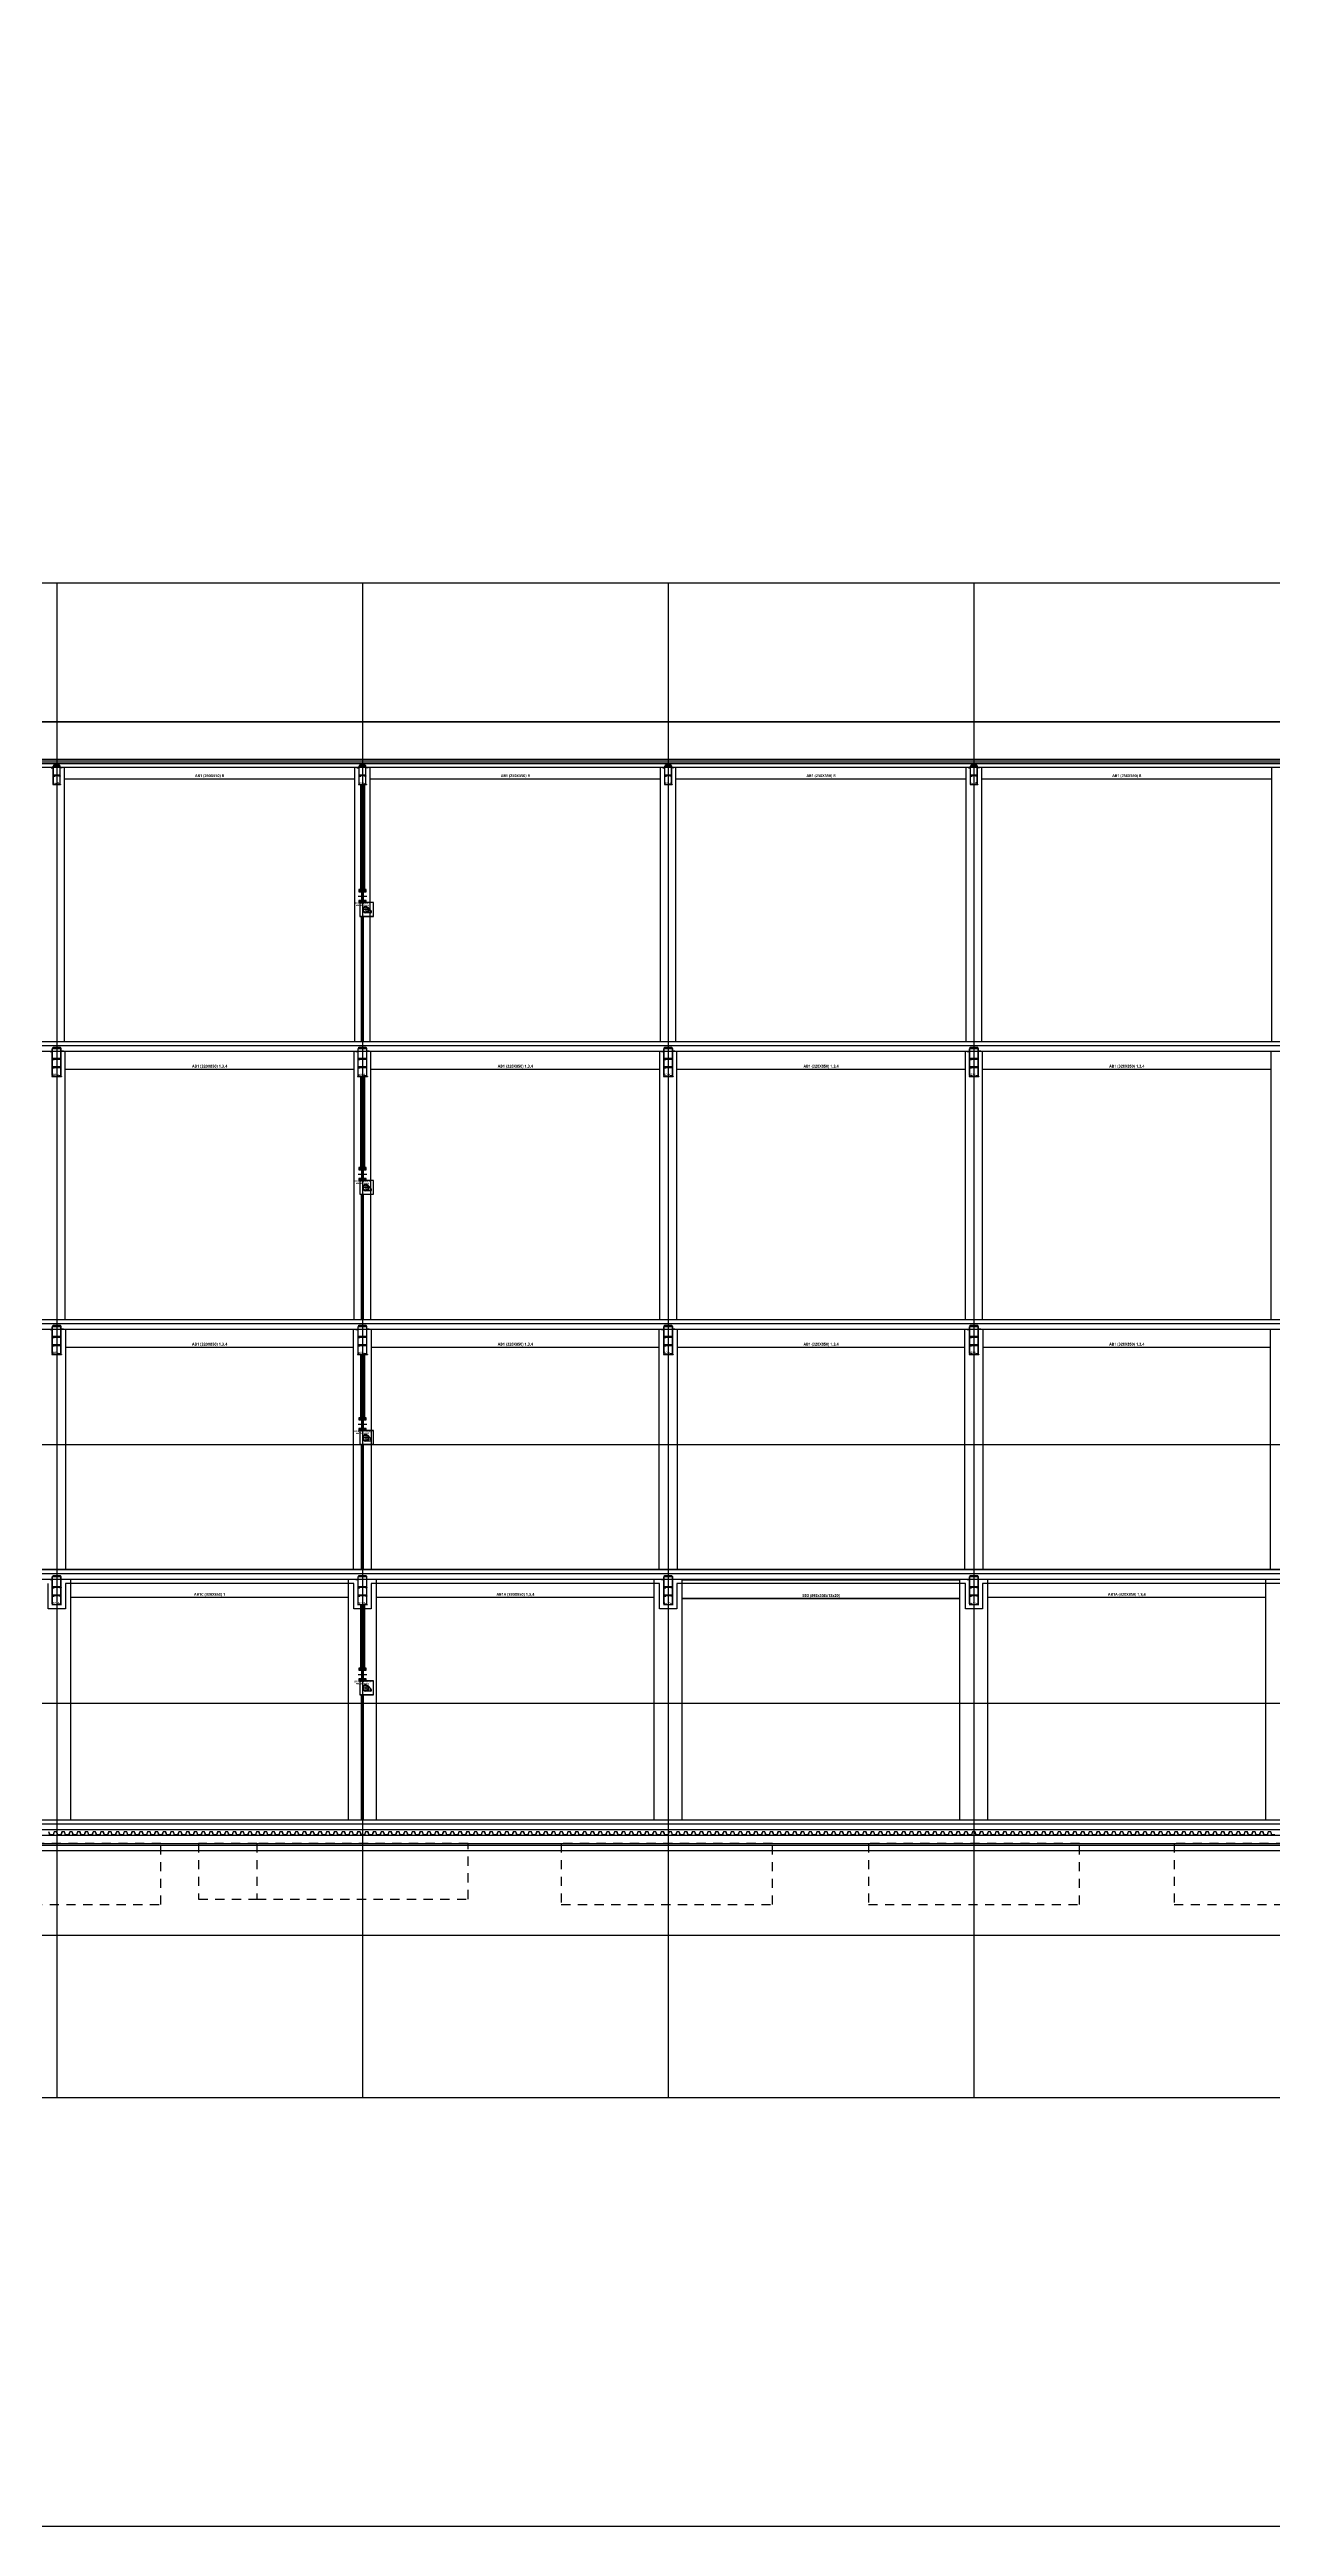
# Model space of a CAD drawing. Header units: millimetres. Extents: x -39468 to 212532, y -94717 to 83483.
# Drawn here: x 68860 to 112860, y -94717 to -5617 of the extents above; entities that cross this region are included whole.
import ezdxf
from ezdxf.enums import TextEntityAlignment as Align

# ---------------------------------------------------------------- set-up
doc = ezdxf.new("R2010")
doc.units = ezdxf.units.MM
doc.header["$LTSCALE"] = 300
doc.header["$MEASUREMENT"] = 0
for name, pattern in [('CEN', [62, 60, -1, 0, -1]), ('HID', [2, 1.1, -0.9]), ('HIDDEN', [0.375, 0.25, -0.125]), ('STD_CENTER', [66, 60, -2, 2, -2]), ('XR-평면도$0$HID', [2, 1.1, -0.9])]:
    doc.linetypes.add(name, pattern=pattern)
doc.layers.get('0').update_dxf_attribs({"linetype": 'CONTINUOUS'})
doc.layers.get('Defpoints').update_dxf_attribs({"color": 153, "linetype": 'CONTINUOUS'})
for name, color, linetype in [('##좌굴방지', 6, 'CONTINUOUS'), ('0OPEN', 1, 'XR-평면도$0$HID'), ('7FIN', 5, 'CONTINUOUS'), ('A-ELE4', 8, 'CONTINUOUS'), ('A-ELE6', 6, 'CONTINUOUS'), ('A-FIN-TYP1', 6, 'CONTINUOUS'), ('A-ST-AXIS-CEN', 252, 'STD_CENTER'), ('A-ST-CONC', 2, 'CONTINUOUS'), ('A-WALL-DRY1', 7, 'CONTINUOUS'), ('AF_01_Xref_X열_SEC_REV_01$0$BIM', 2, 'CONTINUOUS'), ('HID', 7, 'HID'), ('S_CEN', 5, 'CEN'), ('SS2', 7, 'CONTINUOUS'), ('저온단열', 160, 'CONTINUOUS'), ('주단면도-1$0$A-SECT-ELEV', 8, 'CONTINUOUS'), ('주단면도-1$0$A-ST-CONC', 2, 'CONTINUOUS')]:
    doc.layers.add(name, color=color, linetype=linetype)
doc.layers.add('A-ELEV-LIN2', color=7, linetype='CONTINUOUS', lineweight=25)
doc.layers.add('A-XXXX-NPLT', color=144, linetype='CONTINUOUS', lineweight=15, plot=False)
doc.layers.add('Defpoint', color=161, linetype='CONTINUOUS', plot=False)
doc.styles.add('AF_01_Xref_X열_SEC_REV_01$0$TEXT', font='NanumGothicBold_0.ttf')
doc.styles.add('SH_대대리576', font='NanumGothicBold.ttf')
doc.styles.get("Standard").update_dxf_attribs({"font": 'NanumGothicBold.ttf'})
pattern_1 = [(45, (-39223.6069, -1801.5902), (-0.25, 0.25), [])]
pattern_2 = [(45, (-57183.6069, -1604.5902), (-0.25, 0.25), [])]
pattern_3 = [(45, (-19426.6069, -1704.5902), (-0.25, 0.25), [])]

# ---------------------------------------------------------------- blocks, each defined once
blk = doc.blocks.new('G$CB2CEE8CA')
at = {"layer": '0OPEN', "color": 8, "ltscale": 50}
for p, q in [((62, 0), (62, 4500)), ((137, 0), (137, 4500))]:
    blk.add_line(p, q, dxfattribs=at)
at = {"layer": 'A-ELE4', "ltscale": 0.5}
for p, q in [((339, 4741), (93, 4741)), ((216, 4864), (216, 4618)), ((395, 4625), (216, 4625)), ((419, 4682), (298, 4823))]:
    blk.add_line(p, q, dxfattribs=at)
at = {"layer": 'A-ELE4', "linetype": 'HIDDEN', "ltscale": 0.5, "const_width": 10}
blk.add_lwpolyline([(100, 4741), (100, 0)], dxfattribs=at)
at = {"layer": 'A-ELE4', "ltscale": 0.5, "extrusion": (0, 0, -1)}
for centre, major_axis, start_param, end_param in [((216, 4741), (116, 0), 1.570426353253877, 7.853611660433463), ((395, 4658), (0.1, 33.1), 0.0001623334191180881, 6.283347640598704)]:
    blk.add_ellipse(centre, major_axis=major_axis, ratio=1, start_param=start_param, end_param=end_param, dxfattribs=at)
at = {"layer": 'A-ELE4', "ltscale": 0.5}
blk.add_open_spline([(216, 4650), (212, 4650), (209, 4650), (200, 4651), (194, 4652), (183, 4656), (178, 4658), (168, 4663), (163, 4667), (154, 4674), (150, 4678), (142, 4687), (139, 4692), (133, 4702), (131, 4707), (127, 4718), (126, 4724), (125, 4735), (124, 4741), (125, 4752), (126, 4758), (129, 4769), (131, 4775), (136, 4785), (139, 4790), (145, 4799), (149, 4804), (158, 4812), (162, 4815), (172, 4821), (177, 4824), (188, 4828), (194, 4830), (205, 4832), (211, 4832), (222, 4832), (228, 4832), (239, 4829), (245, 4828), (256, 4823), (261, 4821), (270, 4814), (275, 4811), (283, 4803), (287, 4798), (294, 4789), (296, 4784), (301, 4773), (303, 4768), (306, 4757), (307, 4751), (307, 4739), (307, 4734), (305, 4722), (304, 4717), (300, 4706), (298, 4700), (292, 4690), (289, 4686), (281, 4677), (277, 4673), (268, 4666), (263, 4663), (253, 4657), (247, 4655), (236, 4652), (230, 4651), (222, 4650), (219, 4650), (216, 4650)], degree=3, knots=[1.570748, 1.570748, 1.570748, 1.570748, 1.683574, 1.683574, 1.873365, 1.873365, 2.063157, 2.063157, 2.252948, 2.252948, 2.442739, 2.442739, 2.632531, 2.632531, 2.822322, 2.822322, 3.012113, 3.012113, 3.201905, 3.201905, 3.391696, 3.391696, 3.581487, 3.581487, 3.771279, 3.771279, 3.96107, 3.96107, 4.150861, 4.150861, 4.340653, 4.340653, 4.530444, 4.530444, 4.720235, 4.720235, 4.910027, 4.910027, 5.099818, 5.099818, 5.289609, 5.289609, 5.479401, 5.479401, 5.669192, 5.669192, 5.858983, 5.858983, 6.048775, 6.048775, 6.238566, 6.238566, 6.428357, 6.428357, 6.618149, 6.618149, 6.80794, 6.80794, 6.997731, 6.997731, 7.187523, 7.187523, 7.377314, 7.377314, 7.567106, 7.567106, 7.756897, 7.756897, 7.853933, 7.853933, 7.853933, 7.853933], dxfattribs=at)
at = {"layer": 'A-ELE6', "ltscale": 0.5}
blk.add_lwpolyline([(500, 5000), (0, 5000), (0, 4500), (500, 4500)], close=True, dxfattribs=at)
for points in [[(132, 4508), (492, 4508), (492, 4992), (8, 4992), (8, 4508), (67, 4508)], [(67, 4508), (67, 4500)], [(132, 4508), (132, 4500)]]:
    blk.add_lwpolyline(points, dxfattribs=at)
blk = doc.blocks.new('G$C90BF4AEE')
h = blk.add_hatch()
h.set_pattern_fill('ANSI31', color=252, scale=0.1, angle=45, style=0)
h.set_pattern_definition(pattern_1)
h.paths.add_polyline_path([(82, 905), (82, 955), (91, 955), (91, 905)])
h = blk.add_hatch()
h.set_pattern_fill('ANSI31', color=252, scale=0.1, angle=45, style=0)
h.set_pattern_definition(pattern_1)
h.paths.add_polyline_path([(217, 1019), (267, 1019), (267, 1010), (217, 1010)])
h = blk.add_hatch()
h.set_pattern_fill('ANSI31', color=252, scale=0.1, angle=45, style=0)
h.set_pattern_definition(pattern_1)
h.paths.add_polyline_path([(402, 905), (402, 955), (393, 955), (393, 905)])
at = {"layer": '##좌굴방지'}
for points in [[(398, 612), (90, 612), (90, 606), (150, 606), (150, 612)], [(394, 312), (90, 312), (90, 306), (150, 306), (150, 312)], [(98, 612), (98, 652), (390, 652), (390, 612)], [(98, 312), (98, 352), (386, 352), (386, 312)], [(394, 312), (394, 306), (334, 306), (334, 312)], [(398, 612), (398, 606), (338, 606), (338, 612)]]:
    blk.add_lwpolyline(points, dxfattribs=at)
at = {"color": 2, "linetype": 'Continuous'}
for p, q in [((0, 909), (70, 909)), ((0, 909), (0, 901)), ((0, 901), (70, 901)), ((82, 905), (82, 998)), ((82, 905), (91, 905)), ((91, 905), (91, 998)), ((103, 1019), (381, 1019)), ((103, 1010), (381, 1010)), ((393, 905), (393, 998)), ((402, 905), (393, 905)), ((402, 905), (402, 998)), ((484, 909), (414, 909)), ((484, 901), (414, 901)), ((484, 909), (484, 901)), ((82, 29), (82, 889)), ((90, 29), (90, 889)), ((102, 17), (172, 17)), ((102, 9), (172, 9)), ((172, 9), (172, 17)), ((382, 17), (312, 17)), ((312, 9), (312, 17)), ((382, 9), (312, 9)), ((394, 29), (394, 889)), ((402, 29), (402, 889))]:
    blk.add_line(p, q, dxfattribs=at)
at = {"color": 3, "linetype": 'Continuous'}
for p, q in [((107, 1019), (107, 1049)), ((107, 1049), (377, 1049)), ((107, 1019), (377, 1019)), ((377, 1019), (377, 1049)), ((67, 9), (417, 9)), ((67, 9), (67, 0)), ((67, 0), (417, 0)), ((417, 9), (417, 0))]:
    blk.add_line(p, q, dxfattribs=at)
at = {"color": 2, "linetype": 'Continuous'}
for centre, radius, start, end in [((70, 889), 20, 0, 90), ((70, 889), 12, 0, 90), ((103, 998), 21, 90, 180), ((103, 998), 12, 90, 180), ((381, 998), 21, 0, 90), ((381, 998), 12, 0, 90), ((414, 889), 20, 90, 180), ((414, 889), 12, 90, 180), ((102, 29), 20, 180, 270), ((102, 29), 12, 180, 270), ((382, 29), 20, 270, 0), ((382, 29), 12, 270, 0)]:
    blk.add_arc(centre, radius, start, end, dxfattribs=at)
at = {"layer": 'Defpoint', "linetype": 'Continuous'}
for s, p in [('AG11F (1,4)', (102, 84)), ('320 X 1109', (102, 44))]:
    blk.add_text(s, height=30, dxfattribs=at).set_placement(p, align=Align.MIDDLE_LEFT)
blk = doc.blocks.new('AF_01_Xref_X열_SEC_REV_01$0$방화셔터상부')
at = {"layer": 'AF_01_Xref_X열_SEC_REV_01$0$BIM', "color": 6}
blk.add_lwpolyline([(-130, 157), (-34, 157), (-34, -157), (-130, -157), (-130, -230), (130, -230), (130, -157), (34, -157), (34, 157), (130, 157), (130, 230), (-130, 230)], close=True, dxfattribs=at)
at = {"layer": 'AF_01_Xref_X열_SEC_REV_01$0$BIM'}
blk.add_lwpolyline([(-100, 187), (-20, 187, -0.414214), (-4, 171), (-4, -171, -0.414214), (-20, -187), (-100, -187), (-100, -200), (100, -200), (100, -187), (20, -187, -0.414214), (4, -171), (4, 171, -0.414214), (20, 187), (100, 187), (100, 200), (-100, 200)], format="xyb", close=True, dxfattribs=at)
at = {"layer": 'Defpoints'}
for p, q in [((-150, 0), (150, 0)), ((0, -250), (0, 250))]:
    blk.add_line(p, q, dxfattribs=at)
at = {"layer": 'Defpoints', "style": 'AF_01_Xref_X열_SEC_REV_01$0$TEXT'}
for s, p in [('SB7,SB40(방화구획)', (0, -255)), ('400X200X8X13', (0, -331))]:
    blk.add_text(s, height=50, dxfattribs=at).set_placement(p, align=Align.MIDDLE_CENTER)
blk = doc.blocks.new('G$C124398A7')
h = blk.add_hatch()
h.set_pattern_fill('ANSI31', color=252, scale=0.1, angle=45, style=0)
h.set_pattern_definition(pattern_2)
h.paths.add_polyline_path([(82, 902), (82, 952), (91, 952), (91, 902)])
h = blk.add_hatch()
h.set_pattern_fill('ANSI31', color=252, scale=0.1, angle=45, style=0)
h.set_pattern_definition(pattern_2)
h.paths.add_polyline_path([(217, 1016), (267, 1016), (267, 1010), (217, 1010)])
h = blk.add_hatch()
h.set_pattern_fill('ANSI31', color=252, scale=0.1, angle=45, style=0)
h.set_pattern_definition(pattern_2)
h.paths.add_polyline_path([(402, 902), (402, 952), (393, 952), (393, 902)])
at = {"layer": '##좌굴방지'}
for points in [[(394, 609), (90, 609), (90, 603), (150, 603), (150, 609)], [(394, 309), (90, 309), (90, 303), (150, 303), (150, 309)], [(98, 609), (98, 649), (386, 649), (386, 609)], [(98, 309), (98, 349), (386, 349), (386, 309)], [(394, 609), (394, 603), (334, 603), (334, 609)], [(394, 309), (394, 303), (334, 303), (334, 309)]]:
    blk.add_lwpolyline(points, dxfattribs=at)
at = {"color": 2, "linetype": 'Continuous'}
for p, q in [((0, 906), (70, 906)), ((0, 906), (0, 898)), ((0, 898), (70, 898)), ((82, 902), (82, 995)), ((82, 902), (91, 902)), ((91, 902), (91, 995)), ((103, 1016), (381, 1016)), ((103, 1007), (381, 1007)), ((393, 902), (393, 995)), ((402, 902), (393, 902)), ((402, 902), (402, 995)), ((484, 906), (414, 906)), ((484, 898), (414, 898)), ((484, 906), (484, 898)), ((82, 26), (82, 886)), ((90, 26), (90, 886)), ((102, 14), (172, 14)), ((102, 6), (172, 6)), ((172, 6), (172, 14)), ((382, 14), (312, 14)), ((312, 6), (312, 14)), ((382, 6), (312, 6)), ((394, 26), (394, 886)), ((402, 26), (402, 886))]:
    blk.add_line(p, q, dxfattribs=at)
at = {"color": 3, "linetype": 'Continuous'}
for p, q in [((107, 1016), (107, 1046)), ((107, 1046), (377, 1046)), ((107, 1016), (377, 1016)), ((377, 1016), (377, 1046)), ((67, 6), (417, 6)), ((67, 6), (67, 0)), ((67, 0), (417, 0)), ((417, 6), (417, 0))]:
    blk.add_line(p, q, dxfattribs=at)
at = {"color": 2, "linetype": 'Continuous'}
for centre, radius, start, end in [((70, 886), 20, 0, 90), ((70, 886), 12, 0, 90), ((103, 995), 21, 90, 180), ((103, 995), 12, 90, 180), ((381, 995), 21, 0, 90), ((381, 995), 12, 0, 90), ((414, 886), 20, 90, 180), ((414, 886), 12, 90, 180), ((102, 26), 20, 180, 270), ((102, 26), 12, 180, 270), ((382, 26), 20, 270, 0), ((382, 26), 12, 270, 0)]:
    blk.add_arc(centre, radius, start, end, dxfattribs=at)
at = {"layer": 'Defpoint', "linetype": 'Continuous'}
for s, p in [('AG11B (3)', (102, 81)), ('320 X 1106', (102, 41))]:
    blk.add_text(s, height=30, dxfattribs=at).set_placement(p, align=Align.MIDDLE_LEFT)
blk = doc.blocks.new('G$C9FF622DB')
h = blk.add_hatch()
h.set_pattern_fill('ANSI31', color=252, scale=0.1, angle=45, style=0)
h.set_pattern_definition(pattern_3)
h.paths.add_polyline_path([(74, 601), (74, 636), (80, 636), (80, 601)])
h = blk.add_hatch()
h.set_pattern_fill('ANSI31', color=252, scale=0.1, angle=45, style=0)
h.set_pattern_definition(pattern_3)
h.paths.add_polyline_path([(174, 681), (224, 681), (224, 675), (174, 675)])
h = blk.add_hatch()
h.set_pattern_fill('ANSI31', color=252, scale=0.1, angle=45, style=0)
h.set_pattern_definition(pattern_3)
h.paths.add_polyline_path([(324, 601), (324, 636), (318, 636), (318, 601)])
at = {"layer": '##좌굴방지'}
for points in [[(318, 309), (80, 309), (80, 303), (140, 303), (140, 309)], [(88, 309), (88, 349), (310, 349), (310, 309)], [(318, 309), (318, 303), (258, 303), (258, 309)]]:
    blk.add_lwpolyline(points, dxfattribs=at)
at = {"color": 2, "linetype": 'Continuous'}
for p, q in [((0, 606), (62, 606)), ((0, 606), (0, 600)), ((0, 600), (62, 600)), ((74, 601), (74, 660)), ((74, 601), (80, 601)), ((74, 24), (74, 588)), ((80, 601), (80, 660)), ((80, 24), (80, 588)), ((92, 12), (154, 12)), ((92, 6), (154, 6)), ((95, 681), (303, 681)), ((95, 675), (303, 675)), ((154, 6), (154, 12)), ((306, 12), (244, 12)), ((244, 6), (244, 12)), ((306, 6), (244, 6)), ((318, 601), (318, 660)), ((324, 601), (318, 601)), ((318, 24), (318, 588)), ((324, 601), (324, 660)), ((324, 24), (324, 588)), ((398, 606), (336, 606)), ((398, 600), (336, 600)), ((398, 606), (398, 600))]:
    blk.add_line(p, q, dxfattribs=at)
at = {"color": 3, "linetype": 'Continuous'}
for p, q in [((59, 6), (339, 6)), ((59, 6), (59, 0)), ((59, 0), (339, 0)), ((99, 681), (99, 701)), ((99, 701), (299, 701)), ((99, 681), (299, 681)), ((299, 681), (299, 701)), ((339, 6), (339, 0))]:
    blk.add_line(p, q, dxfattribs=at)
at = {"color": 2, "linetype": 'Continuous'}
for centre, radius, start, end in [((62, 588), 18, 0, 90), ((62, 588), 12, 0, 90), ((95, 660), 21, 90, 180), ((92, 24), 18, 180, 270), ((95, 660), 15, 90, 180), ((92, 24), 12, 180, 270), ((303, 660), 21, 0, 90), ((303, 660), 15, 0, 90), ((306, 24), 18, 270, 0), ((306, 24), 12, 270, 0), ((336, 588), 18, 90, 180), ((336, 588), 12, 90, 180)]:
    blk.add_arc(centre, radius, start, end, dxfattribs=at)
at = {"layer": 'Defpoint', "linetype": 'Continuous'}
for s, p in [('AG11B (R)', (92, 79)), ('250 X 756', (92, 39))]:
    blk.add_text(s, height=30, dxfattribs=at).set_placement(p, align=Align.MIDDLE_LEFT)

msp = doc.modelspace()

# ---------------------------------------------------------------- linework, layer by layer
for p, q in [((69399, -41298), (69399, -31448)), ((79841, -41298), (79841, -31448)), ((80399, -41298), (80399, -31448)), ((90841, -41298), (90841, -31448)), ((91399, -41298), (91399, -31448)), ((101841, -41298), (101841, -31448)), ((102399, -41298), (102399, -31448)), ((112841, -41298), (112841, -31448)), ((69424, -51298), (69424, -41648)), ((79816, -51298), (79816, -41648)), ((80424, -51298), (80424, -41648)), ((90816, -51298), (90816, -41648)), ((91424, -51298), (91424, -41648)), ((101816, -51298), (101816, -41648)), ((102424, -51298), (102424, -41648)), ((112816, -51298), (112816, -41648)), ((69449, -60298), (69449, -51648)), ((79791, -60298), (79791, -51648)), ((80449, -60298), (80449, -51648)), ((90791, -60298), (90791, -51648)), ((91449, -60298), (91449, -51648)), ((101791, -60298), (101791, -51648)), ((102449, -60298), (102449, -51648)), ((112791, -60298), (112791, -51648)), ((69624, -69298), (69624, -60648)), ((79616, -69298), (79616, -60648)), ((80624, -69298), (80624, -60648)), ((90616, -69298), (90616, -60648)), ((91624, -69298), (91624, -60648)), ((101616, -69298), (101616, -60648)), ((102624, -69298), (102624, -60648)), ((112616, -69298), (112616, -60648))]:
    msp.add_line(p, q)
at = {"layer": '7FIN'}
for points in [[(112950, -69848), (112835, -69848), (112795, -69733), (112710, -69733), (112670, -69848), (112555, -69848), (112515, -69733), (112430, -69733), (112390, -69848), (112275, -69848), (112235, -69733), (112150, -69733), (112110, -69848), (111995, -69848), (111955, -69733), (111870, -69733), (111830, -69848), (111715, -69848), (111675, -69733), (111590, -69733), (111550, -69848), (111435, -69848), (111395, -69733), (111310, -69733), (111270, -69848), (111155, -69848), (111115, -69733), (111030, -69733), (110990, -69848), (110875, -69848), (110835, -69733), (110750, -69733), (110710, -69848), (110595, -69848), (110555, -69733), (110470, -69733), (110430, -69848), (110315, -69848), (110275, -69733), (110190, -69733), (110150, -69848), (110035, -69848), (109995, -69733), (109910, -69733), (109870, -69848), (109755, -69848), (109715, -69733), (109630, -69733), (109590, -69848), (109475, -69848), (109435, -69733), (109350, -69733), (109310, -69848), (109195, -69848), (109155, -69733), (109070, -69733), (109030, -69848), (108915, -69848), (108875, -69733), (108790, -69733), (108750, -69848), (108635, -69848), (108595, -69733), (108510, -69733), (108470, -69848), (108355, -69848), (108315, -69733), (108230, -69733), (108190, -69848), (108075, -69848), (108035, -69733), (107950, -69733), (107910, -69848), (107795, -69848), (107755, -69733), (107670, -69733), (107630, -69848), (107515, -69848), (107475, -69733), (107390, -69733), (107350, -69848), (107235, -69848), (107195, -69733), (107110, -69733), (107070, -69848), (107012, -69848), (106955, -69848), (106915, -69733), (106830, -69733), (106790, -69848), (106675, -69848), (106635, -69733), (106550, -69733), (106510, -69848), (106395, -69848), (106355, -69733), (106270, -69733), (106230, -69848), (106115, -69848), (106075, -69733), (105990, -69733), (105950, -69848), (105835, -69848), (105795, -69733), (105710, -69733), (105670, -69848), (105555, -69848), (105515, -69733), (105430, -69733), (105390, -69848), (105275, -69848), (105235, -69733), (105150, -69733), (105110, -69848), (104995, -69848), (104955, -69733), (104870, -69733), (104830, -69848), (104715, -69848), (104675, -69733), (104590, -69733), (104550, -69848), (104435, -69848), (104395, -69733), (104310, -69733), (104270, -69848), (104155, -69848), (104115, -69733), (104030, -69733), (103990, -69848), (103875, -69848), (103835, -69733), (103750, -69733), (103710, -69848), (103595, -69848), (103555, -69733), (103470, -69733), (103430, -69848), (103315, -69848), (103275, -69733), (103190, -69733), (103150, -69848), (103035, -69848), (102995, -69733), (102910, -69733), (102870, -69848), (102755, -69848), (102715, -69733), (102630, -69733), (102590, -69848), (102475, -69848), (102435, -69733), (102350, -69733), (102310, -69848), (102195, -69848), (102155, -69733), (102070, -69733), (102030, -69848), (101915, -69848), (101875, -69733), (101790, -69733), (101750, -69848), (101635, -69848), (101595, -69733), (101510, -69733), (101470, -69848), (101355, -69848), (101315, -69733), (101230, -69733), (101190, -69848), (101075, -69848), (101035, -69733), (100950, -69733), (100910, -69848), (100795, -69848), (100755, -69733), (100670, -69733), (100630, -69848), (100515, -69848), (100475, -69733), (100390, -69733), (100350, -69848), (100235, -69848), (100195, -69733), (100110, -69733), (100070, -69848), (99955, -69848), (99915, -69733), (99830, -69733), (99790, -69848), (99675, -69848), (99635, -69733), (99550, -69733), (99510, -69848), (99395, -69848), (99355, -69733), (99270, -69733), (99230, -69848), (99115, -69848), (99075, -69733), (98990, -69733), (98950, -69848), (98835, -69848), (98795, -69733), (98710, -69733), (98670, -69848), (98555, -69848), (98515, -69733), (98430, -69733), (98390, -69848), (98275, -69848), (98235, -69733), (98150, -69733), (98110, -69848), (97995, -69848), (97955, -69733), (97870, -69733), (97830, -69848), (97715, -69848), (97675, -69733), (97590, -69733), (97550, -69848), (97435, -69848), (97395, -69733), (97310, -69733), (97270, -69848), (97155, -69848), (97115, -69733), (97030, -69733), (96990, -69848), (96875, -69848), (96835, -69733), (96750, -69733), (96710, -69848), (96595, -69848), (96555, -69733), (96470, -69733), (96430, -69848), (96315, -69848), (96275, -69733), (96190, -69733), (96150, -69848), (96035, -69848), (95995, -69733), (95910, -69733), (95870, -69848), (95755, -69848), (95715, -69733), (95630, -69733), (95590, -69848), (95475, -69848), (95435, -69733), (95350, -69733), (95310, -69848), (95252, -69848), (95195, -69848), (95155, -69733), (95070, -69733), (95030, -69848), (94915, -69848), (94875, -69733), (94790, -69733), (94750, -69848), (94635, -69848), (94595, -69733), (94510, -69733), (94470, -69848), (94355, -69848), (94315, -69733), (94230, -69733), (94190, -69848), (94075, -69848), (94035, -69733), (93950, -69733), (93910, -69848), (93795, -69848), (93755, -69733), (93670, -69733), (93630, -69848), (93515, -69848), (93475, -69733), (93390, -69733), (93350, -69848), (93235, -69848), (93195, -69733), (93110, -69733), (93070, -69848), (92955, -69848), (92915, -69733), (92830, -69733), (92790, -69848), (92675, -69848), (92635, -69733), (92550, -69733), (92510, -69848), (92395, -69848), (92355, -69733), (92270, -69733), (92230, -69848), (92115, -69848), (92075, -69733), (91990, -69733), (91950, -69848), (91835, -69848), (91795, -69733), (91710, -69733), (91670, -69848), (91555, -69848), (91515, -69733), (91430, -69733), (91390, -69848), (91275, -69848), (91235, -69733), (91150, -69733), (91110, -69848), (90995, -69848), (90955, -69733), (90870, -69733), (90830, -69848), (90715, -69848), (90675, -69733), (90590, -69733), (90550, -69848), (90435, -69848), (90395, -69733), (90310, -69733), (90270, -69848), (90155, -69848), (90115, -69733), (90030, -69733), (89990, -69848), (89875, -69848), (89835, -69733), (89750, -69733), (89710, -69848), (89595, -69848), (89555, -69733), (89470, -69733), (89430, -69848), (89315, -69848), (89275, -69733), (89190, -69733), (89150, -69848), (89035, -69848), (88995, -69733), (88910, -69733), (88870, -69848), (88755, -69848), (88715, -69733), (88630, -69733), (88590, -69848), (88475, -69848), (88435, -69733), (88350, -69733), (88310, -69848), (88195, -69848), (88155, -69733), (88070, -69733), (88030, -69848), (87915, -69848), (87875, -69733), (87790, -69733), (87750, -69848), (87635, -69848), (87595, -69733), (87510, -69733), (87470, -69848), (87355, -69848), (87315, -69733), (87230, -69733), (87190, -69848), (87075, -69848), (87035, -69733), (86950, -69733), (86910, -69848), (86795, -69848), (86755, -69733), (86670, -69733), (86630, -69848), (86515, -69848), (86475, -69733), (86390, -69733), (86350, -69848), (86235, -69848), (86195, -69733), (86110, -69733), (86070, -69848), (85955, -69848), (85915, -69733), (85830, -69733), (85790, -69848), (85675, -69848), (85635, -69733), (85550, -69733), (85510, -69848), (85395, -69848), (85355, -69733), (85270, -69733), (85230, -69848), (85115, -69848), (85075, -69733), (84990, -69733), (84950, -69848), (84835, -69848), (84795, -69733), (84710, -69733), (84670, -69848), (84555, -69848), (84515, -69733), (84430, -69733), (84390, -69848), (84275, -69848), (84235, -69733), (84150, -69733), (84110, -69848), (83995, -69848), (83955, -69733), (83870, -69733), (83830, -69848), (83715, -69848), (83675, -69733), (83590, -69733), (83550, -69848), (83435, -69848), (83395, -69733), (83310, -69733), (83270, -69848), (83155, -69848), (83115, -69733), (83030, -69733), (82990, -69848), (82875, -69848), (82835, -69733), (82750, -69733), (82710, -69848), (82595, -69848), (82555, -69733), (82470, -69733), (82430, -69848), (82315, -69848), (82275, -69733), (82190, -69733), (82150, -69848), (82035, -69848), (81995, -69733), (81910, -69733), (81870, -69848), (81755, -69848), (81715, -69733), (81630, -69733), (81590, -69848), (81475, -69848), (81435, -69733), (81350, -69733), (81310, -69848), (81195, -69848), (81155, -69733), (81070, -69733), (81030, -69848), (80915, -69848), (80875, -69733), (80790, -69733), (80750, -69848), (80635, -69848), (80595, -69733), (80510, -69733), (80470, -69848), (80355, -69848), (80315, -69733), (80230, -69733), (80190, -69848), (80075, -69848), (80035, -69733), (79950, -69733), (79910, -69848), (79795, -69848), (79755, -69733), (79670, -69733), (79630, -69848), (79515, -69848), (79475, -69733), (79390, -69733), (79350, -69848), (79235, -69848), (79195, -69733), (79110, -69733), (79070, -69848), (78955, -69848), (78915, -69733), (78830, -69733), (78790, -69848), (78675, -69848), (78635, -69733), (78550, -69733), (78510, -69848), (78395, -69848), (78355, -69733), (78270, -69733), (78230, -69848), (78115, -69848), (78075, -69733), (77990, -69733), (77950, -69848), (77835, -69848), (77795, -69733), (77710, -69733), (77670, -69848), (77555, -69848), (77515, -69733), (77430, -69733), (77390, -69848), (77275, -69848), (77235, -69733), (77150, -69733), (77110, -69848), (76995, -69848), (76955, -69733), (76870, -69733), (76830, -69848), (76715, -69848), (76675, -69733), (76590, -69733), (76550, -69848), (76435, -69848), (76395, -69733), (76310, -69733), (76270, -69848), (76155, -69848), (76115, -69733), (76030, -69733), (75990, -69848), (75875, -69848), (75835, -69733), (75750, -69733), (75710, -69848), (75595, -69848), (75555, -69733), (75470, -69733), (75430, -69848), (75315, -69848), (75275, -69733), (75190, -69733), (75150, -69848), (75035, -69848), (74995, -69733), (74910, -69733), (74870, -69848), (74755, -69848), (74715, -69733), (74630, -69733), (74590, -69848), (74475, -69848), (74435, -69733), (74350, -69733), (74310, -69848), (74195, -69848), (74155, -69733), (74070, -69733), (74030, -69848), (73915, -69848), (73875, -69733), (73790, -69733), (73750, -69848), (73635, -69848), (73595, -69733), (73510, -69733), (73470, -69848), (73355, -69848), (73315, -69733), (73230, -69733), (73190, -69848), (73075, -69848), (73035, -69733), (72950, -69733), (72910, -69848), (72795, -69848), (72755, -69733), (72670, -69733), (72630, -69848), (72515, -69848), (72475, -69733), (72390, -69733), (72350, -69848), (72235, -69848), (72195, -69733), (72110, -69733), (72070, -69848), (71955, -69848), (71915, -69733), (71830, -69733), (71790, -69848), (71675, -69848), (71635, -69733), (71550, -69733), (71510, -69848), (71395, -69848), (71355, -69733), (71270, -69733), (71230, -69848), (71115, -69848), (71075, -69733), (70990, -69733), (70950, -69848), (70835, -69848), (70795, -69733), (70710, -69733), (70670, -69848), (70555, -69848), (70515, -69733), (70430, -69733), (70390, -69848), (70275, -69848), (70235, -69733), (70150, -69733), (70110, -69848), (69995, -69848), (69955, -69733), (69870, -69733), (69830, -69848), (69715, -69848), (69675, -69733), (69590, -69733), (69550, -69848), (69435, -69848), (69395, -69733), (69310, -69733), (69270, -69848), (69155, -69848), (69115, -69733), (69030, -69733), (68990, -69848), (68875, -69848), (68835, -69733)], [(112946, -69843), (112839, -69843), (112799, -69728), (112706, -69728), (112666, -69843), (112559, -69843), (112519, -69728), (112426, -69728), (112386, -69843), (112278, -69843), (112239, -69728), (112146, -69728), (112106, -69843), (111999, -69843), (111959, -69728), (111866, -69728), (111826, -69843), (111719, -69843), (111679, -69728), (111586, -69728), (111546, -69843), (111439, -69843), (111399, -69728), (111306, -69728), (111266, -69843), (111158, -69843), (111119, -69728), (111026, -69728), (110986, -69843), (110879, -69843), (110839, -69728), (110746, -69728), (110706, -69843), (110599, -69843), (110559, -69728), (110466, -69728), (110426, -69843), (110319, -69843), (110279, -69728), (110186, -69728), (110146, -69843), (110038, -69843), (109999, -69728), (109906, -69728), (109866, -69843), (109759, -69843), (109719, -69728), (109626, -69728), (109586, -69843), (109479, -69843), (109439, -69728), (109346, -69728), (109306, -69843), (109199, -69843), (109159, -69728), (109066, -69728), (109026, -69843), (108919, -69843), (108879, -69728), (108786, -69728), (108746, -69843), (108639, -69843), (108599, -69728), (108506, -69728), (108466, -69843), (108358, -69843), (108319, -69728), (108226, -69728), (108186, -69843), (108079, -69843), (108039, -69728), (107946, -69728), (107906, -69843), (107799, -69843), (107759, -69728), (107666, -69728), (107626, -69843), (107519, -69843), (107479, -69728), (107386, -69728), (107346, -69843), (107238, -69843), (107199, -69728), (107106, -69728), (107066, -69843), (107012, -69843), (106958, -69843), (106919, -69728), (106826, -69728), (106786, -69843), (106679, -69843), (106639, -69728), (106546, -69728), (106506, -69843), (106399, -69843), (106359, -69728), (106266, -69728), (106226, -69843), (106119, -69843), (106079, -69728), (105986, -69728), (105946, -69843), (105838, -69843), (105799, -69728), (105706, -69728), (105666, -69843), (105559, -69843), (105519, -69728), (105426, -69728), (105386, -69843), (105279, -69843), (105239, -69728), (105146, -69728), (105106, -69843), (104999, -69843), (104959, -69728), (104866, -69728), (104826, -69843), (104718, -69843), (104679, -69728), (104586, -69728), (104546, -69843), (104439, -69843), (104399, -69728), (104306, -69728), (104266, -69843), (104159, -69843), (104119, -69728), (104026, -69728), (103986, -69843), (103879, -69843), (103839, -69728), (103746, -69728), (103706, -69843), (103598, -69843), (103559, -69728), (103466, -69728), (103426, -69843), (103319, -69843), (103279, -69728), (103186, -69728), (103146, -69843), (103039, -69843), (102999, -69728), (102906, -69728), (102866, -69843), (102759, -69843), (102719, -69728), (102626, -69728), (102586, -69843), (102478, -69843), (102439, -69728), (102346, -69728), (102306, -69843), (102199, -69843), (102159, -69728), (102066, -69728), (102026, -69843), (101919, -69843), (101879, -69728), (101786, -69728), (101746, -69843), (101639, -69843), (101599, -69728), (101506, -69728), (101466, -69843), (101358, -69843), (101319, -69728), (101226, -69728), (101186, -69843), (101079, -69843), (101039, -69728), (100946, -69728), (100906, -69843), (100799, -69843), (100759, -69728), (100666, -69728), (100626, -69843), (100519, -69843), (100479, -69728), (100386, -69728), (100346, -69843), (100238, -69843), (100199, -69728), (100106, -69728), (100066, -69843), (99959, -69843), (99919, -69728), (99826, -69728), (99786, -69843), (99679, -69843), (99639, -69728), (99546, -69728), (99506, -69843), (99399, -69843), (99359, -69728), (99266, -69728), (99226, -69843), (99118, -69843), (99079, -69728), (98986, -69728), (98946, -69843), (98839, -69843), (98799, -69728), (98706, -69728), (98666, -69843), (98559, -69843), (98519, -69728), (98426, -69728), (98386, -69843), (98279, -69843), (98239, -69728), (98146, -69728), (98106, -69843), (97998, -69843), (97959, -69728), (97866, -69728), (97826, -69843), (97719, -69843), (97679, -69728), (97586, -69728), (97546, -69843), (97439, -69843), (97399, -69728), (97306, -69728), (97266, -69843), (97159, -69843), (97119, -69728), (97026, -69728), (96986, -69843), (96878, -69843), (96839, -69728), (96746, -69728), (96706, -69843), (96599, -69843), (96559, -69728), (96466, -69728), (96426, -69843), (96319, -69843), (96279, -69728), (96186, -69728), (96146, -69843), (96039, -69843), (95999, -69728), (95906, -69728), (95866, -69843), (95758, -69843), (95719, -69728), (95626, -69728), (95586, -69843), (95479, -69843), (95439, -69728), (95346, -69728), (95306, -69843), (95252, -69843), (95199, -69843), (95159, -69728), (95066, -69728), (95026, -69843), (94919, -69843), (94879, -69728), (94786, -69728), (94746, -69843), (94639, -69843), (94599, -69728), (94506, -69728), (94466, -69843), (94359, -69843), (94319, -69728), (94226, -69728), (94186, -69843), (94079, -69843), (94039, -69728), (93946, -69728), (93906, -69843), (93799, -69843), (93759, -69728), (93666, -69728), (93626, -69843), (93519, -69843), (93479, -69728), (93386, -69728), (93346, -69843), (93239, -69843), (93199, -69728), (93106, -69728), (93066, -69843), (92959, -69843), (92919, -69728), (92826, -69728), (92786, -69843), (92679, -69843), (92639, -69728), (92546, -69728), (92506, -69843), (92399, -69843), (92359, -69728), (92266, -69728), (92226, -69843), (92119, -69843), (92079, -69728), (91986, -69728), (91946, -69843), (91839, -69843), (91799, -69728), (91706, -69728), (91666, -69843), (91559, -69843), (91519, -69728), (91426, -69728), (91386, -69843), (91279, -69843), (91239, -69728), (91146, -69728), (91106, -69843), (90999, -69843), (90959, -69728), (90866, -69728), (90826, -69843), (90719, -69843), (90679, -69728), (90586, -69728), (90546, -69843), (90439, -69843), (90399, -69728), (90306, -69728), (90266, -69843), (90159, -69843), (90119, -69728), (90026, -69728), (89986, -69843), (89879, -69843), (89839, -69728), (89746, -69728), (89706, -69843), (89599, -69843), (89559, -69728), (89466, -69728), (89426, -69843), (89319, -69843), (89279, -69728), (89186, -69728), (89146, -69843), (89039, -69843), (88999, -69728), (88906, -69728), (88866, -69843), (88759, -69843), (88719, -69728), (88626, -69728), (88586, -69843), (88479, -69843), (88439, -69728), (88346, -69728), (88306, -69843), (88199, -69843), (88159, -69728), (88066, -69728), (88026, -69843), (87919, -69843), (87879, -69728), (87786, -69728), (87746, -69843), (87639, -69843), (87599, -69728), (87506, -69728), (87466, -69843), (87359, -69843), (87319, -69728), (87226, -69728), (87186, -69843), (87079, -69843), (87039, -69728), (86946, -69728), (86906, -69843), (86799, -69843), (86759, -69728), (86666, -69728), (86626, -69843), (86519, -69843), (86479, -69728), (86386, -69728), (86346, -69843), (86239, -69843), (86199, -69728), (86106, -69728), (86066, -69843), (85959, -69843), (85919, -69728), (85826, -69728), (85786, -69843), (85679, -69843), (85639, -69728), (85546, -69728), (85506, -69843), (85399, -69843), (85359, -69728), (85266, -69728), (85226, -69843), (85119, -69843), (85079, -69728), (84986, -69728), (84946, -69843), (84839, -69843), (84799, -69728), (84706, -69728), (84666, -69843), (84559, -69843), (84519, -69728), (84426, -69728), (84386, -69843), (84279, -69843), (84239, -69728), (84146, -69728), (84106, -69843), (83999, -69843), (83959, -69728), (83866, -69728), (83826, -69843), (83719, -69843), (83679, -69728), (83586, -69728), (83546, -69843), (83439, -69843), (83399, -69728), (83306, -69728), (83266, -69843), (83159, -69843), (83119, -69728), (83026, -69728), (82986, -69843), (82879, -69843), (82839, -69728), (82746, -69728), (82706, -69843), (82599, -69843), (82559, -69728), (82466, -69728), (82426, -69843), (82319, -69843), (82279, -69728), (82186, -69728), (82146, -69843), (82039, -69843), (81999, -69728), (81906, -69728), (81866, -69843), (81759, -69843), (81719, -69728), (81626, -69728), (81586, -69843), (81479, -69843), (81439, -69728), (81346, -69728), (81306, -69843), (81199, -69843), (81159, -69728), (81066, -69728), (81026, -69843), (80919, -69843), (80879, -69728), (80786, -69728), (80746, -69843), (80639, -69843), (80599, -69728), (80506, -69728), (80466, -69843), (80359, -69843), (80319, -69728), (80226, -69728), (80186, -69843), (80079, -69843), (80039, -69728), (79946, -69728), (79906, -69843), (79799, -69843), (79759, -69728), (79666, -69728), (79626, -69843), (79519, -69843), (79479, -69728), (79386, -69728), (79346, -69843), (79239, -69843), (79199, -69728), (79106, -69728), (79066, -69843), (78959, -69843), (78919, -69728), (78826, -69728), (78786, -69843), (78679, -69843), (78639, -69728), (78546, -69728), (78506, -69843), (78399, -69843), (78359, -69728), (78266, -69728), (78226, -69843), (78119, -69843), (78079, -69728), (77986, -69728), (77946, -69843), (77839, -69843), (77799, -69728), (77706, -69728), (77666, -69843), (77559, -69843), (77519, -69728), (77426, -69728), (77386, -69843), (77279, -69843), (77239, -69728), (77146, -69728), (77106, -69843), (76999, -69843), (76959, -69728), (76866, -69728), (76826, -69843), (76719, -69843), (76679, -69728), (76586, -69728), (76546, -69843), (76439, -69843), (76399, -69728), (76306, -69728), (76266, -69843), (76159, -69843), (76119, -69728), (76026, -69728), (75986, -69843), (75879, -69843), (75839, -69728), (75746, -69728), (75706, -69843), (75599, -69843), (75559, -69728), (75466, -69728), (75426, -69843), (75319, -69843), (75279, -69728), (75186, -69728), (75146, -69843), (75039, -69843), (74999, -69728), (74906, -69728), (74866, -69843), (74759, -69843), (74719, -69728), (74626, -69728), (74586, -69843), (74479, -69843), (74439, -69728), (74346, -69728), (74306, -69843), (74199, -69843), (74159, -69728), (74066, -69728), (74026, -69843), (73919, -69843), (73879, -69728), (73786, -69728), (73746, -69843), (73639, -69843), (73599, -69728), (73506, -69728), (73466, -69843), (73359, -69843), (73319, -69728), (73226, -69728), (73186, -69843), (73079, -69843), (73039, -69728), (72946, -69728), (72906, -69843), (72799, -69843), (72759, -69728), (72666, -69728), (72626, -69843), (72519, -69843), (72479, -69728), (72386, -69728), (72346, -69843), (72239, -69843), (72199, -69728), (72106, -69728), (72066, -69843), (71959, -69843), (71919, -69728), (71826, -69728), (71786, -69843), (71679, -69843), (71639, -69728), (71546, -69728), (71506, -69843), (71399, -69843), (71359, -69728), (71266, -69728), (71226, -69843), (71119, -69843), (71079, -69728), (70986, -69728), (70946, -69843), (70839, -69843), (70799, -69728), (70706, -69728), (70666, -69843), (70559, -69843), (70519, -69728), (70426, -69728), (70386, -69843), (70279, -69843), (70239, -69728), (70146, -69728), (70106, -69843), (69999, -69843), (69959, -69728), (69866, -69728), (69826, -69843), (69719, -69843), (69679, -69728), (69586, -69728), (69546, -69843), (69439, -69843), (69399, -69728), (69306, -69728), (69266, -69843), (69159, -69843), (69119, -69728), (69026, -69728), (68986, -69843), (68879, -69843), (68839, -69728)]]:
    msp.add_lwpolyline(points, dxfattribs=at)
at = {"layer": 'A-ELEV-LIN2'}
for p, q in [((69399, -31848), (79841, -31848)), ((80399, -31848), (90841, -31848)), ((91399, -31848), (101841, -31848)), ((102399, -31848), (112841, -31848)), ((69424, -42298), (79816, -42298)), ((80424, -42298), (90816, -42298)), ((91424, -42298), (101816, -42298)), ((102424, -42298), (112816, -42298)), ((69449, -52298), (79791, -52298)), ((80449, -52298), (90791, -52298)), ((91449, -52298), (101791, -52298)), ((102449, -52298), (112791, -52298)), ((79616, -61298), (69624, -61298)), ((90616, -61298), (80624, -61298)), ((91624, -60668), (101616, -60668)), ((91624, -61320), (101616, -61320)), ((91624, -61340), (101616, -61340)), ((112616, -61298), (102624, -61298))]:
    msp.add_line(p, q, dxfattribs=at)
at = {"layer": 'A-FIN-TYP1'}
for p, q in [((35958, -31278), (135282, -31278)), ((35920, -41298), (135320, -41298)), ((135320, -60298), (39875, -60298)), ((39970, -69298), (135010, -69298)), ((39970, -70208), (120370, -70208))]:
    msp.add_line(p, q, dxfattribs=at)
for points in [[(35940, -31148), (135280, -31148)], [(35960, -31208), (135280, -31208)], [(35920, -51298), (135320, -51298)]]:
    msp.add_lwpolyline(points, dxfattribs=at)
at = {"layer": 'A-ST-AXIS-CEN', "linetype": 'Continuous'}
for p, q in [((69120, -24798), (69120, -79298)), ((80120, -24798), (80120, -79298)), ((91120, -24798), (91120, -79298)), ((102120, -24798), (102120, -79298)), ((-5170, -29798), (168381, -29798)), ((-5170, -31298), (168381, -31298)), ((-5170, -41298), (168381, -41298)), ((-5170, -51298), (168381, -51298)), ((-5170, -55798), (168381, -55798)), ((-5170, -60298), (168381, -60298)), ((-5170, -65098), (168381, -65098)), ((-5170, -69298), (168381, -69298)), ((-5170, -70398), (168381, -70398)), ((-5170, -73448), (168381, -73448))]:
    msp.add_line(p, q, dxfattribs=at)
at = {"layer": 'A-ST-CONC'}
for p, q in [((39970, -69848), (135020, -69848)), ((39970, -70148), (135020, -70148))]:
    msp.add_line(p, q, dxfattribs=at)
at = {"layer": 'A-WALL-DRY1'}
for p, q in [((80045, -32054), (80045, -35838)), ((80058, -32054), (80058, -35838)), ((80070, -32054), (80070, -35838)), ((80170, -32054), (80170, -35838)), ((80183, -32054), (80183, -35838)), ((80195, -32054), (80195, -35838)), ((80045, -42557), (80045, -45838)), ((80058, -42557), (80058, -45838)), ((80070, -42557), (80070, -45838)), ((80170, -42557), (80170, -45838)), ((80183, -42557), (80183, -45838)), ((80195, -42557), (80195, -45838)), ((80045, -52554), (80045, -54838)), ((80058, -52554), (80058, -54838)), ((80070, -52554), (80070, -54838)), ((80170, -52554), (80170, -54838)), ((80183, -52554), (80183, -54838)), ((80195, -52554), (80195, -54838)), ((80045, -61557), (80045, -63838)), ((80058, -61557), (80058, -63838)), ((80070, -61557), (80070, -63838)), ((80170, -61557), (80170, -63838)), ((80183, -61557), (80183, -63838)), ((80195, -61557), (80195, -63838))]:
    msp.add_line(p, q, dxfattribs=at)
at = {"layer": 'Defpoint'}
for points in [[(-39468, 83483), (212532, 83483), (212532, -94717), (-39468, -94717)], [(-39468, 83483), (212532, 83483), (212532, -94717), (-39468, -94717)], [(-5170, -24798), (168376, -24798), (168376, -79298), (-5170, -79298)]]:
    msp.add_lwpolyline(points, close=True, dxfattribs=at)
at = {"layer": 'HID', "color": 8}
msp.add_line((35954, -31288), (135286, -31288), dxfattribs=at)
at = {"layer": 'HID'}
for points in [[(72870, -72348), (72870, -70148), (65270, -70148), (65270, -72348), (72870, -72348)], [(76320, -70148), (74220, -70148), (74220, -72148), (76320, -72148)], [(83920, -72148), (83920, -70148), (76320, -70148), (76320, -72148), (83920, -72148)], [(94870, -72348), (94870, -70148), (87270, -70148), (87270, -72348), (94870, -72348)], [(105920, -72348), (105920, -70148), (98320, -70148), (98320, -72348), (105920, -72348)], [(116920, -72348), (116920, -70148), (109320, -70148), (109320, -72348), (116920, -72348)]]:
    msp.add_lwpolyline(points, dxfattribs=at)
at = {"layer": 'S_CEN'}
for p, q in [((80168, -32102), (80072, -32056)), ((80072, -32102), (80168, -32056)), ((80168, -35836), (80072, -35790)), ((80072, -35836), (80168, -35790)), ((80168, -42605), (80072, -42559)), ((80072, -42605), (80168, -42559)), ((80072, -45836), (80168, -45790)), ((80168, -45845), (80072, -45800)), ((80168, -52602), (80072, -52556)), ((80072, -52602), (80168, -52556)), ((80168, -54836), (80072, -54790)), ((80072, -54836), (80168, -54790)), ((80168, -61605), (80072, -61559)), ((80072, -61605), (80168, -61559)), ((80168, -63836), (80072, -63790)), ((80072, -63836), (80168, -63790))]:
    msp.add_line(p, q, dxfattribs=at)
at = {"layer": 'SS2'}
for points in [[(80170, -32054), (80170, -32104), (80070, -32104), (80070, -32054)], [(80168, -32056), (80168, -32102), (80072, -32102), (80072, -32056)], [(80170, -35788), (80170, -35838), (80070, -35838), (80070, -35788)], [(80168, -35790), (80168, -35836), (80072, -35836), (80072, -35790)], [(80170, -42557), (80170, -42607), (80070, -42607), (80070, -42557)], [(80168, -42559), (80168, -42605), (80072, -42605), (80072, -42559)], [(80170, -45788), (80170, -45838), (80070, -45838), (80070, -45788)], [(80168, -45790), (80168, -45836), (80072, -45836), (80072, -45790)], [(80170, -52554), (80170, -52604), (80070, -52604), (80070, -52554)], [(80168, -52556), (80168, -52602), (80072, -52602), (80072, -52556)], [(80170, -54788), (80170, -54838), (80070, -54838), (80070, -54788)], [(80168, -54790), (80168, -54836), (80072, -54836), (80072, -54790)], [(80170, -61557), (80170, -61607), (80070, -61607), (80070, -61557)], [(80168, -61559), (80168, -61605), (80072, -61605), (80072, -61559)], [(80170, -63788), (80170, -63838), (80070, -63838), (80070, -63788)], [(80168, -63790), (80168, -63836), (80072, -63836), (80072, -63790)]]:
    msp.add_lwpolyline(points, close=True, dxfattribs=at)
at = {"layer": '저온단열'}
for p, q in [((79810, -60798), (69430, -60798)), ((90810, -60798), (80430, -60798)), ((101810, -60798), (91430, -60798)), ((123345, -60798), (102430, -60798)), ((39970, -69448), (135010, -69448)), ((39970, -69648), (135020, -69648))]:
    msp.add_line(p, q, dxfattribs=at)
for points in [[(69430, -60798), (69430, -61707), (68810, -61707), (68810, -60798)], [(80045, -61707), (79810, -61707), (79810, -60798)], [(80430, -60798), (80430, -61707), (80195, -61707)], [(91430, -60798), (91430, -61707), (90810, -61707), (90810, -60798)], [(102430, -60798), (102430, -61707), (101810, -61707), (101810, -60798)]]:
    msp.add_lwpolyline(points, dxfattribs=at)
at = {"layer": '주단면도-1$0$A-SECT-ELEV', "color": 8}
msp.add_line((135752, -29798), (35488, -29798), dxfattribs=at)
at = {"layer": '주단면도-1$0$A-ST-CONC'}
for p, q in [((135520, -31448), (35720, -31448)), ((35920, -31298), (135320, -31298)), ((35720, -41648), (135520, -41648)), ((35920, -41448), (135320, -41448)), ((35720, -51648), (135520, -51648)), ((35920, -51448), (135320, -51448)), ((135320, -60448), (39875, -60448)), ((134420, -60648), (35720, -60648))]:
    msp.add_line(p, q, dxfattribs=at)

# ---------------------------------------------------------------- block references
for name, p in [('G$C9FF622DB', (68921, -32054)), ('G$C9FF622DB', (79921, -32054)), ('G$C9FF622DB', (90921, -32054)), ('G$C9FF622DB', (101921, -32054)), ('G$CB2CEE8CA', (80020, -41298)), ('G$C90BF4AEE', (68878, -42557)), ('G$C90BF4AEE', (79878, -42557)), ('G$C90BF4AEE', (90878, -42557)), ('G$C90BF4AEE', (101878, -42557)), ('G$CB2CEE8CA', (80020, -51298)), ('G$C124398A7', (68878, -52554)), ('G$C124398A7', (79878, -52554)), ('G$C124398A7', (90878, -52554)), ('G$C124398A7', (101878, -52554)), ('G$CB2CEE8CA', (80020, -60298)), ('G$C90BF4AEE', (68878, -61557)), ('G$C90BF4AEE', (79878, -61557)), ('G$C90BF4AEE', (90878, -61557)), ('G$C90BF4AEE', (101878, -61557)), ('G$CB2CEE8CA', (80020, -69298))]:
    msp.add_blockref(name, p)
at = {"layer": 'AF_01_Xref_X열_SEC_REV_01$0$BIM'}
for p in [(80120, -36068), (80120, -46068), (80120, -55068), (80120, -64068)]:
    msp.add_blockref('AF_01_Xref_X열_SEC_REV_01$0$방화셔터상부', p, dxfattribs=at)

# ---------------------------------------------------------------- texts
at = {"layer": 'A-XXXX-NPLT', "style": 'SH_대대리576'}
for s, p in [('AB1 (250X550) R', (74620, -31748)), ('AB1 (250X550) R', (85620, -31748)), ('AB1 (250X550) R', (96620, -31748)), ('AB1 (250X550) R', (107620, -31748)), ('AB1 (320X850) 1,3,4', (74620, -42198)), ('AB1 (320X850) 1,3,4', (85620, -42198)), ('AB1 (320X850) 1,3,4', (96620, -42198)), ('AB1 (320X850) 1,3,4', (107620, -42198)), ('AB1 (320X850) 1,3,4', (74620, -52198)), ('AB1 (320X850) 1,3,4', (85620, -52198)), ('AB1 (320X850) 1,3,4', (96620, -52198)), ('AB1 (320X850) 1,3,4', (107620, -52198)), ('AB1C (320X850) 1', (74620, -61198)), ('AB1A (320X850) 1,3,4', (85620, -61198)), ('SB3 (692x300x13x20)', (96620, -61240)), ('AB1A (320X850) 1,3,4', (107620, -61198))]:
    msp.add_text(s, height=100, dxfattribs=at).set_placement(p, align=Align.MIDDLE)

doc.saveas('drawing.dxf')
